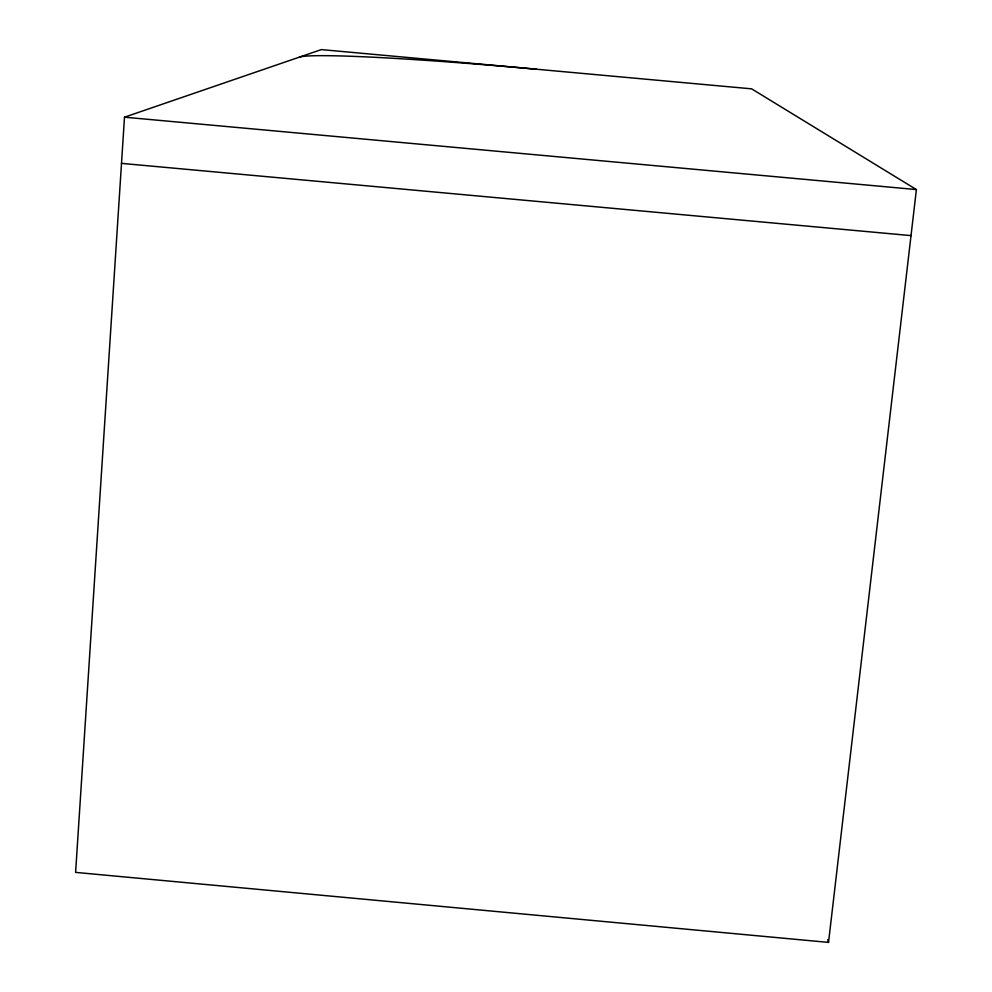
<?xml version="1.0" encoding="UTF-8"?>
<svg xmlns="http://www.w3.org/2000/svg" width="992" height="992" viewBox="0 0 992 992"><rect width="100%" height="100%" fill="white"/><g stroke="black" fill="none" stroke-linecap="round" stroke-linejoin="round"><path stroke-width="1.49" d="M124.496 117.192L75.603 872.39L828.531 942.4L916.397 189.571L751.626 88.846L321.334 49.6L124.496 117.192L916.397 189.571M121.495 163.37L911.028 235.612M827.75 939.61L828.531 942.4M299.386 57.139A237.311 10.478 5.2 0 1 536.374 69.217"/></g></svg>
